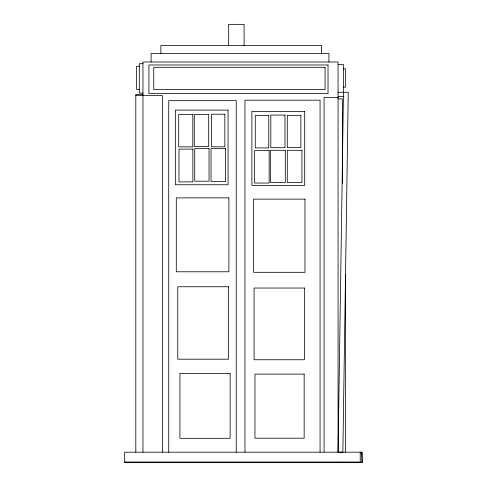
<?xml version="1.0" encoding="UTF-8"?>
<svg xmlns="http://www.w3.org/2000/svg" width="487" height="487" viewBox="0 0 487 487"><rect width="100%" height="100%" fill="white"/><g stroke="black" fill="none" stroke-linecap="round" stroke-linejoin="round"><path stroke-width="0.73" d="M338.063 92.226L348.266 92.299L342.854 452.259L338.063 452.186L343.481 92.226L343.481 64.497L338.063 64.497M142.965 63.694L139.294 63.694L139.294 93.072L142.965 93.072M139.294 66.25L136.634 66.25L136.634 89.474L139.294 89.474M343.481 68.868L345.593 68.868L345.593 87.136L343.481 87.136M142.965 94.588L135.806 94.588L135.806 452.186M135.806 95.598L162.433 95.598L162.433 452.186M338.063 96.402L343.944 96.402M338.063 97.564L324.074 97.564L324.074 452.186M338.063 98.898L342.379 98.885L342.379 183.222M361.92 452.186L124.696 452.186L124.696 462.65L362.304 462.65L361.92 452.186L361.92 462.65M124.696 462.005L360.222 462.005M361.244 452.186L361.324 454.426M360.222 452.186L360.222 462.65M345.411 274.291L345.411 452.186M338.063 452.186L338.063 61.989L142.965 61.989L142.965 452.186M338.063 462.005L338.063 462.65M328.938 61.989L328.938 53.454L151.104 53.454L151.104 61.989M321.542 53.454L321.542 45.468L160.874 45.468L160.874 53.454M320.069 452.186L320.069 100.182L244.967 100.182L244.967 452.186M244.103 45.468L244.103 24.35L228.677 24.35L228.677 45.468M236.232 452.186L236.232 100.675L168.727 100.675L168.727 452.186M328.031 64.978L148.912 64.978L148.912 93.534L328.031 93.534L328.031 64.978M325.072 67.297L153.758 67.297L153.758 89.511L325.072 89.511L325.072 67.297M228.062 110.111L175.363 110.111L175.363 184.756L228.062 184.756L228.062 110.111M304.685 111.456L251.895 111.456L251.895 185.364L304.685 185.364L304.685 111.456M224.83 114.22L211.425 114.22L211.425 146.812L224.83 146.812L224.83 114.22M192.815 114.445L178.68 114.445L178.68 146.849L192.815 146.849L192.815 114.445M208.698 114.463L194.289 114.463L194.289 146.508L208.698 146.508L208.698 114.463M284.962 115.102L270.821 115.102L270.821 147.695L284.962 147.695L284.962 115.102M300.863 115.34L287.275 115.34L287.275 147.567L300.863 147.567L300.863 115.34M268.757 115.498L255.261 115.498L255.261 147.908L268.757 147.908L268.757 115.498M209.057 148.517L194.733 148.517L194.733 181.201L209.057 181.201L209.057 148.517M225.554 148.645L211.048 148.645L211.048 181.602L225.554 181.602L225.554 148.645M192.87 149.107L179.003 149.107L179.003 181.882L192.87 181.882L192.87 149.107M301.964 150.294L287.275 150.294L287.275 182.515L301.964 182.515L301.964 150.294M285.291 150.294L270.602 150.294L270.602 182.522L285.291 182.522L285.291 150.294M269.147 150.635L254.64 150.635L254.64 183.045L269.147 183.045L269.147 150.635M228.896 197.874L176.288 197.874L176.288 271.776L228.896 271.776L228.896 197.874M304.978 199.14L253.563 199.14L253.563 272.312L304.978 272.312L304.978 199.14M228.634 286.758L177.773 286.758L177.773 359.199L228.634 359.199L228.634 286.758M304.472 288.042L254.068 288.042L254.068 359.747L304.472 359.747L304.472 288.042M230.144 373.48L179.922 373.48L179.922 438.3L230.144 438.3L230.144 373.48M304.156 374.119L254.951 374.119L254.951 438.203L304.156 438.203L304.156 374.119"/></g></svg>
